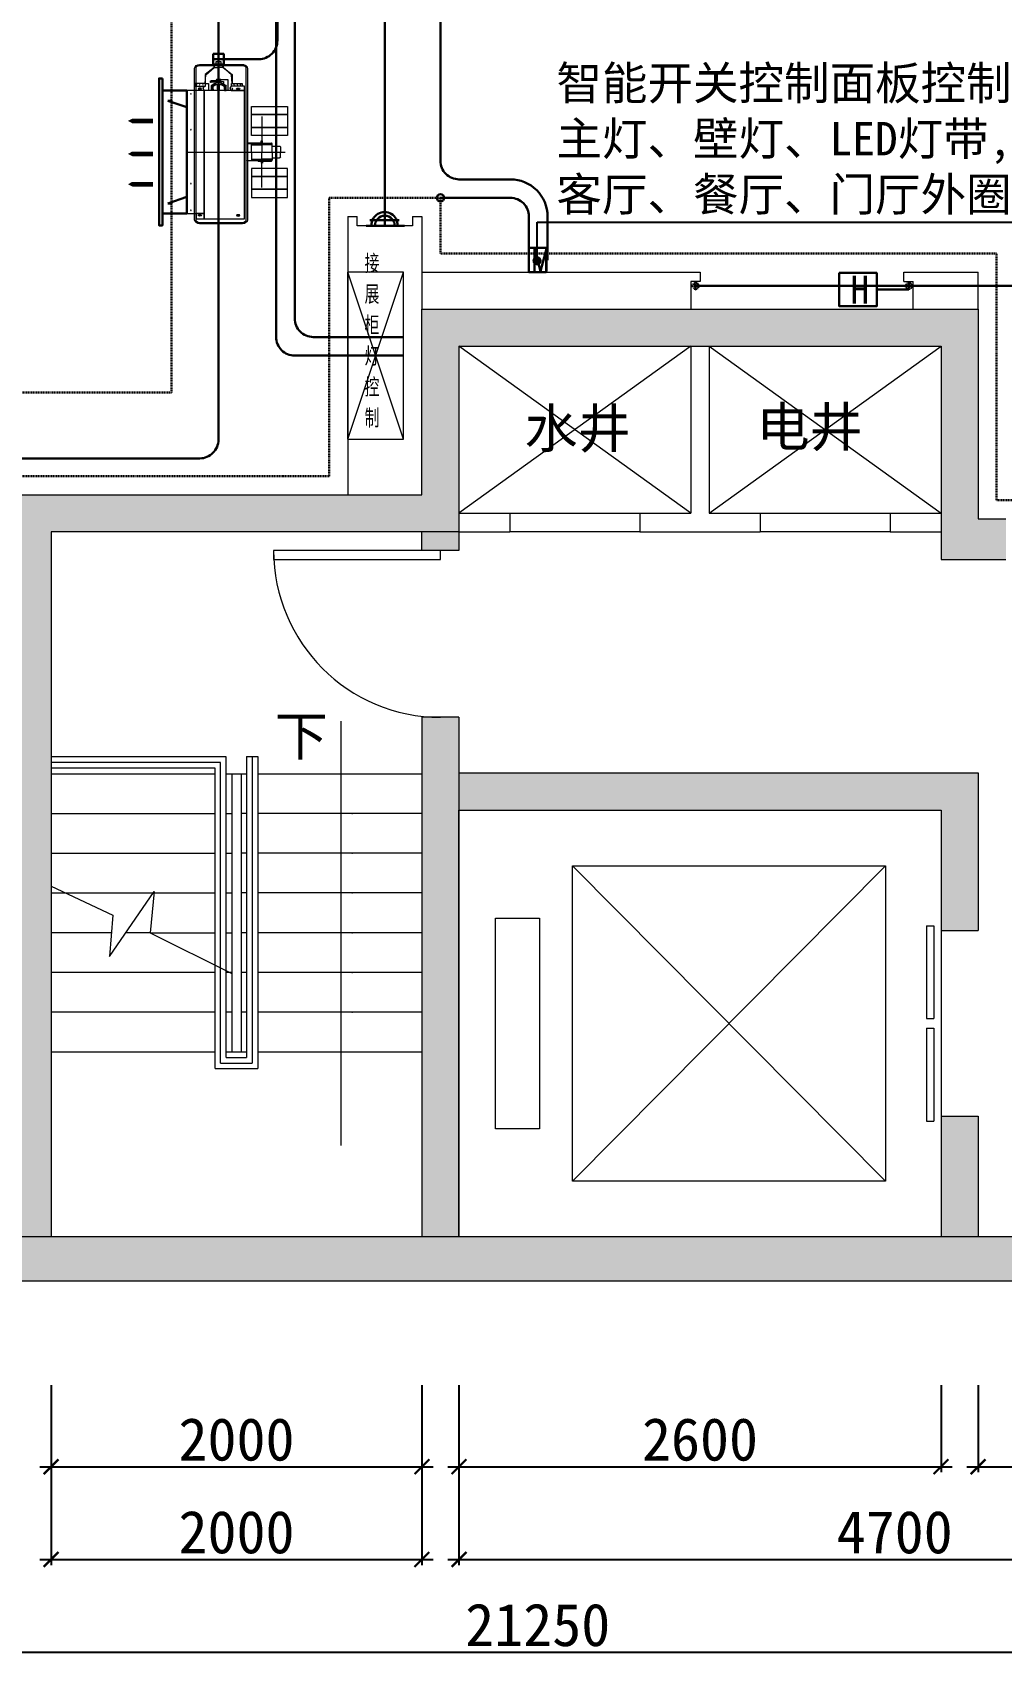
# Model space of a CAD drawing. Header units: millimetres. Extents: x -41640 to 3079702, y -5257903 to 68462.
# Drawn here: x 10882 to 16109, y 32286 to 41062 of the extents above; entities that cross this region are included whole.
import ezdxf

# ---------------------------------------------------------------- set-up
doc = ezdxf.new("R2010")
doc.units = ezdxf.units.MM
doc.header["$LTSCALE"] = 10
doc.linetypes.add('ACAD_ISO03W100', pattern=[30, 12, -18])
doc.linetypes.add('CONTINOUS', pattern=[0])
doc.layers.get('0').update_dxf_attribs({"color": 255})
doc.layers.get('Defpoints').update_dxf_attribs({"color": 255})
for name, color, linetype, lineweight in [('1室外尺寸标注', 3, 'Continuous', 30), ('1灯位开关布线图', 1, 'Continuous', 30), ('1灯具', 2, 'Continuous', 30), ('1空调', 3, 'Continuous', 30), ('机电', 3, 'Continuous', 0), ('浅线', 251, 'CONTINOUS', 0), ('空调主机', 7, 'Continuous', 13)]:
    doc.layers.add(name, color=color, linetype=linetype, lineweight=lineweight)
doc.layers.add('辅助线', color=8, linetype='Continuous')
doc.styles.add('(图框)宋体', font='', dxfattribs={"width": 0.8})
doc.styles.add('_THVAC_DIM', font='SIMPLEX', dxfattribs={"width": 0.8, "height": 3.5, "bigfont": 'HZTXT'})
doc.styles.get("Standard").update_dxf_attribs({"font": ''})
doc.styles.add('宋体', font='', dxfattribs={"height": 2.5})
doc.styles.add('标注', font='', dxfattribs={"height": 60})
doc.styles.add('邓林', font='simhei.ttf')
doc.styles.add('黑体', font='simhei.ttf', dxfattribs={"width": 0.7})
doc.styles.get('(图框)宋体').set_extended_font_data('SimSun')
doc.styles.get('Standard').set_extended_font_data('SimSun')
doc.styles.get('宋体').set_extended_font_data('SimSun')
doc.styles.get('标注').set_extended_font_data('SimSun')
doc.dimstyles.get("Standard").update_dxf_attribs({"dimtxt": 0.18, "dimasz": 0.18, "dimexe": 0.18, "dimexo": 0.0625, "dimgap": 0.09, "dimtad": 0, "dimtih": 1, "dimtoh": 1, "dimdec": 4, "dimzin": 0, "dimdsep": 46, "dimtxsty": 'Standard', "dimcen": 0.09, "dimadec": 0, "dimazin": 0, "dimtfac": 1, "dimtdec": 4, "dimtofl": 0, "dimtmove": 0, "dimatfit": 3, "dimfxl": 1, "dimtolj": 1, "dimtzin": 0, "dimarcsym": 0})

# ---------------------------------------------------------------- blocks, each defined once
blk = doc.blocks.new('_ArchTick')
at = {"color": 0, "linetype": 'ByBlock', "const_width": 0.15}
blk.add_lwpolyline([(-0.5, -0.5), (0.5, 0.5)], dxfattribs=at)
blk = doc.blocks.new('*D206')
at = {"layer": '1室外尺寸标注', "color": 8, "lineweight": -2}
for p, q in [((10982.3, 33770.4), (10982.3, 33300.4)), ((12982.6, 33770.4), (12982.6, 33300.4)), ((10922.3, 33330.4), (13042.6, 33330.4))]:
    blk.add_line(p, q, dxfattribs=at)
at = {"layer": 'Defpoints', "color": 0, "lineweight": 30}
for p in [(10982.3, 33830.4, 0), (12982.6, 33830.4, 0), (12982.6, 33330.4)]:
    blk.add_point(p, dxfattribs=at)
at = {"layer": '1室外尺寸标注', "color": 8, "lineweight": -2, "xscale": 80, "yscale": 80, "zscale": 80, "rotation": 180}
blk.add_blockref('_ArchTick', (10982.3, 33330.4), dxfattribs=at)
at = {"layer": '1室外尺寸标注', "color": 8, "lineweight": -2, "xscale": 80, "yscale": 80, "zscale": 80}
blk.add_blockref('_ArchTick', (12982.6, 33330.4), dxfattribs=at)
at = {"layer": '1室外尺寸标注', "color": 45, "insert": (11982.4, 33476.7), "char_height": 230, "attachment_point": 5, "style": '邓林', "bg_fill": 3, "box_fill_scale": 1.1, "bg_fill_color": 256, "bg_fill_true_color": 13158600, "bg_fill_transparency": 4933888}
blk.add_mtext('2000', dxfattribs=at)
blk = doc.blocks.new('_Dot')
at = {"color": 0, "linetype": 'ByBlock', "lineweight": -2}
blk.add_line((-0.5, 0), (-1, 0), dxfattribs=at)
at = {"color": 0, "linetype": 'ByBlock', "const_width": 0.5}
blk.add_lwpolyline([(-0.25, 0, 1), (0.25, 0, 1)], format="xyb", close=True, dxfattribs=at)
blk = doc.blocks.new('DOT')
at = {"color": 0, "linetype": 'ByBlock'}
blk.add_line((-0.35, 0), (-1, 0), dxfattribs=at)
at = {"color": 0, "linetype": 'ByBlock', "const_width": 0.35}
blk.add_lwpolyline([(-0.175, 0, 1), (0.175, 0, 1)], format="xyb", close=True, dxfattribs=at)
blk = doc.blocks.new('*D210')
at = {"layer": '1室外尺寸标注', "color": 8, "lineweight": -2}
for p, q in [((13182.6, 33770.4), (13182.6, 33300.4)), ((15782.6, 33770.4), (15782.6, 33300.4)), ((13122.6, 33330.4), (15842.6, 33330.4))]:
    blk.add_line(p, q, dxfattribs=at)
at = {"layer": 'Defpoints', "color": 0, "lineweight": 30}
for p in [(13182.6, 33830.4, 0), (15782.6, 33830.4, 0), (15782.6, 33330.4)]:
    blk.add_point(p, dxfattribs=at)
at = {"layer": '1室外尺寸标注', "color": 8, "lineweight": -2, "xscale": 80, "yscale": 80, "zscale": 80, "rotation": 180}
blk.add_blockref('_ArchTick', (13182.6, 33330.4), dxfattribs=at)
at = {"layer": '1室外尺寸标注', "color": 8, "lineweight": -2, "xscale": 80, "yscale": 80, "zscale": 80}
blk.add_blockref('_ArchTick', (15782.6, 33330.4), dxfattribs=at)
at = {"layer": '1室外尺寸标注', "color": 45, "insert": (14482.6, 33476.7), "char_height": 230, "attachment_point": 5, "style": '邓林', "bg_fill": 3, "box_fill_scale": 1.1, "bg_fill_color": 256, "bg_fill_true_color": 13158600, "bg_fill_transparency": 4933064}
blk.add_mtext('2600', dxfattribs=at)
blk = doc.blocks.new('*D211')
at = {"layer": '1室外尺寸标注', "color": 8, "lineweight": -2}
for p, q in [((15982.6, 33770.4), (15982.6, 33300.4)), ((17882.6, 33770.4), (17882.6, 33300.4)), ((15922.6, 33330.4), (17942.6, 33330.4))]:
    blk.add_line(p, q, dxfattribs=at)
at = {"layer": 'Defpoints', "color": 0, "lineweight": 30}
for p in [(15982.6, 33830.4, 0), (17882.6, 33830.4, 0), (17882.6, 33330.4)]:
    blk.add_point(p, dxfattribs=at)
at = {"layer": '1室外尺寸标注', "color": 8, "lineweight": -2, "xscale": 80, "yscale": 80, "zscale": 80, "rotation": 180}
blk.add_blockref('_ArchTick', (15982.6, 33330.4), dxfattribs=at)
at = {"layer": '1室外尺寸标注', "color": 8, "lineweight": -2, "xscale": 80, "yscale": 80, "zscale": 80}
blk.add_blockref('_ArchTick', (17882.6, 33330.4), dxfattribs=at)
at = {"layer": '1室外尺寸标注', "color": 45, "insert": (16932.6, 33476.7), "char_height": 230, "attachment_point": 5, "style": '邓林', "bg_fill": 3, "box_fill_scale": 1.1, "bg_fill_color": 256, "bg_fill_true_color": 13158600, "bg_fill_transparency": 4933372}
blk.add_mtext('1900', dxfattribs=at)
blk = doc.blocks.new('*D214')
at = {"layer": '1室外尺寸标注', "color": 8, "lineweight": -2}
for p, q in [((10982.3, 33770.4), (10982.3, 32800.4)), ((12982.6, 33770.4), (12982.6, 32800.4)), ((10922.3, 32830.4), (13042.6, 32830.4))]:
    blk.add_line(p, q, dxfattribs=at)
at = {"layer": 'Defpoints', "color": 0, "lineweight": 30}
for p in [(10982.3, 33830.4, 0), (12982.6, 33830.4, 0), (12982.6, 32830.4)]:
    blk.add_point(p, dxfattribs=at)
at = {"layer": '1室外尺寸标注', "color": 8, "lineweight": -2, "xscale": 80, "yscale": 80, "zscale": 80, "rotation": 180}
blk.add_blockref('_ArchTick', (10982.3, 32830.4), dxfattribs=at)
at = {"layer": '1室外尺寸标注', "color": 8, "lineweight": -2, "xscale": 80, "yscale": 80, "zscale": 80}
blk.add_blockref('_ArchTick', (12982.6, 32830.4), dxfattribs=at)
at = {"layer": '1室外尺寸标注', "color": 45, "insert": (11982.4, 32976.7), "char_height": 230, "attachment_point": 5, "style": '邓林', "bg_fill": 3, "box_fill_scale": 1.1, "bg_fill_color": 256, "bg_fill_true_color": 13158600, "bg_fill_transparency": 4933372}
blk.add_mtext('2000', dxfattribs=at)
blk = doc.blocks.new('*D215')
at = {"layer": '1室外尺寸标注', "color": 8, "lineweight": -2}
for p, q in [((13182.6, 33770.4), (13182.6, 32800.4)), ((17882.6, 33770.4), (17882.6, 32800.4)), ((13122.6, 32830.4), (17942.6, 32830.4))]:
    blk.add_line(p, q, dxfattribs=at)
at = {"layer": 'Defpoints', "color": 0, "lineweight": 30}
for p in [(13182.6, 33830.4, 0), (17882.6, 33830.4, 0), (17882.6, 32830.4)]:
    blk.add_point(p, dxfattribs=at)
at = {"layer": '1室外尺寸标注', "color": 8, "lineweight": -2, "xscale": 80, "yscale": 80, "zscale": 80, "rotation": 180}
blk.add_blockref('_ArchTick', (13182.6, 32830.4), dxfattribs=at)
at = {"layer": '1室外尺寸标注', "color": 8, "lineweight": -2, "xscale": 80, "yscale": 80, "zscale": 80}
blk.add_blockref('_ArchTick', (17882.6, 32830.4), dxfattribs=at)
at = {"layer": '1室外尺寸标注', "color": 45, "insert": (15532.6, 32976.7), "char_height": 230, "attachment_point": 5, "style": '邓林', "bg_fill": 3, "box_fill_scale": 1.1, "bg_fill_color": 256, "bg_fill_true_color": 13158600, "bg_fill_transparency": 7287744}
blk.add_mtext('4700', dxfattribs=at)
blk = doc.blocks.new('*D219')
at = {"layer": '1室外尺寸标注', "color": 8, "lineweight": -2}
for p, q in [((2982.3, 33770.4), (2982.3, 32300.4)), ((24232.6, 33770.4), (24232.6, 32300.4)), ((2922.3, 32330.4), (24292.6, 32330.4))]:
    blk.add_line(p, q, dxfattribs=at)
at = {"layer": 'Defpoints', "color": 0, "lineweight": 30}
for p in [(2982.3, 33830.4, 0), (24232.6, 33830.4, 0), (24232.6, 32330.4)]:
    blk.add_point(p, dxfattribs=at)
at = {"layer": '1室外尺寸标注', "color": 8, "lineweight": -2, "xscale": 80, "yscale": 80, "zscale": 80, "rotation": 180}
blk.add_blockref('_ArchTick', (2982.3, 32330.4), dxfattribs=at)
at = {"layer": '1室外尺寸标注', "color": 8, "lineweight": -2, "xscale": 80, "yscale": 80, "zscale": 80}
blk.add_blockref('_ArchTick', (24232.6, 32330.4), dxfattribs=at)
at = {"layer": '1室外尺寸标注', "color": 45, "insert": (13607.4, 32476.7), "char_height": 230, "attachment_point": 5, "style": '邓林', "bg_fill": 3, "box_fill_scale": 1.1, "bg_fill_color": 256, "bg_fill_true_color": 13158600, "bg_fill_transparency": 7275920}
blk.add_mtext('21250', dxfattribs=at)
blk = doc.blocks.new('r32ter')
at = {"color": 3}
for p, q in [((1119447.3, -954014.5), (1119446.3, -954035.1)), ((1119482.5, -954116.3), (1119447.3, -954014.5)), ((1119965.9, -954116.3), (1120001.1, -954014.5)), ((1120001.1, -954014.5), (1120002.1, -954035.1))]:
    blk.add_line(p, q, dxfattribs=at)
for points in [[(1119556.4, -953798.8, 0, 63, 0), (1119556.4, -953857.2, 25.2, 25.2, 0), (1119556.4, -953934.4, 25.2, 25.2, 0)], [(1119734.1, -953798.8, 0, 63, 0), (1119734.1, -953857.2, 25.2, 25.2, 0), (1119734.1, -953934.4, 25.2, 25.2, 0)], [(1119897.5, -953798.8, 0, 63, 0), (1119897.5, -953857.2, 25.2, 25.2, 0), (1119897.5, -953934.4, 25.2, 25.2, 0)]]:
    blk.add_lwpolyline(points, format="xyseb", dxfattribs=at)
at = {"color": 3, "lineweight": -2}
blk.add_lwpolyline([(1119327.6, -953984.2), (1120119.6, -953984.2), (1120119.6, -953966.2), (1119327.6, -953966.2)], close=True, dxfattribs=at)
at = {"color": 3}
blk.add_lwpolyline([(1119392.4, -954116.3), (1119392.4, -953984.2), (1120054.7, -953984.2), (1120054.7, -954116.3)], close=True, dxfattribs=at)
at = {"layer": '空调主机', "color": 3, "lineweight": 9}
for p, q in [((1119392.4, -954210), (1119392.4, -954116.3)), ((1119392.4, -954116.3), (1120056, -954116.3)), ((1120056, -954116.3), (1120056, -954210)), ((1119268.6, -954263), (1119305.5, -954214.3)), ((1119307.6, -954218.2), (1119268.6, -954263)), ((1119305.5, -954214.3), (1119354.6, -954214.3)), ((1119354.6, -954214.3), (1119307.6, -954218.2)), ((1119354.6, -954217.2), (1119354.6, -954160.3)), ((1119354.6, -954160.3), (1119368.8, -954160.3)), ((1119368.8, -954217.2), (1119354.6, -954217.2)), ((1119354.6, -954217.2), (1119354.6, -954234)), ((1119354.6, -954234), (1119392.4, -954234)), ((1119368.8, -954160.3), (1119368.8, -954217.2)), ((1120056, -954166.1), (1119368.8, -954166.1)), ((1119368.8, -954166.1), (1119368.8, -954211.9)), ((1119380.6, -954204.8), (1119368.8, -954211.9)), ((1119382.7, -954186.9), (1119380.5, -954186.9)), ((1119392.4, -954210), (1119380.6, -954204.8)), ((1119382.7, -954186.9), (1119382.7, -954183.8)), ((1119382.7, -954186.9), (1119384.9, -954186.9)), ((1119382.7, -954186.9), (1119382.7, -954190)), ((1119392.4, -954427.2), (1119392.4, -954210)), ((1119392.4, -954210), (1120084.4, -954210)), ((1120056, -954210), (1119392.4, -954210)), ((1120056, -954210), (1120056, -954166.1)), ((1120056, -954166.1), (1120084.4, -954166.1)), ((1120084.4, -954210), (1120056, -954210)), ((1120065.7, -954186.9), (1120063.5, -954186.9)), ((1120065.7, -954186.9), (1120065.7, -954183.8)), ((1120065.7, -954186.9), (1120065.7, -954190)), ((1120065.7, -954186.9), (1120067.9, -954186.9)), ((1120084.4, -954166.1), (1120084.4, -954210)), ((1120084.4, -954210), (1120084.4, -954427.2)), ((1119314.2, -954287.5), (1119220.4, -954287.5)), ((1119237.3, -954300.7), (1119237.3, -954272.6)), ((1119237.3, -954272.6), (1119237.3, -954272.6)), ((1119237.3, -954272.6), (1119251.7, -954272.6)), ((1119251.7, -954300.7), (1119237.3, -954300.7)), ((1119237.3, -954300.7), (1119237.3, -954300.7)), ((1119251.7, -954272.6), (1119251.7, -954272.6)), ((1119251.7, -954272.6), (1119251.7, -954300.7)), ((1119251.7, -954300.7), (1119251.7, -954300.7)), ((1119257.7, -954263), (1119268.6, -954263)), ((1119268.6, -954264), (1119257.7, -954264)), ((1119268.6, -954311), (1119257.7, -954311)), ((1119257.7, -954312), (1119268.6, -954312)), ((1119268.6, -954263), (1119268.6, -954287.5)), ((1119268.6, -954312), (1119268.6, -954287.5)), ((1119307.6, -954356.8), (1119268.6, -954312)), ((1119268.6, -954312), (1119305.5, -954360.7)), ((1119362.7, -954287.5), (1119314.2, -954287.5)), ((1119332.2, -954277.2), (1119333.4, -954276)), ((1119332.2, -954277.2), (1119333.4, -954278.4)), ((1119332.2, -954277.2), (1119335.9, -954277.2)), ((1119332.9, -954300.1), (1119332.9, -954282)), ((1119332.9, -954282), (1119334.5, -954282)), ((1119334.5, -954300.1), (1119332.9, -954300.1)), ((1119333.7, -954282), (1119333.7, -954277.2)), ((1119333.7, -954300.1), (1119333.7, -954302.5)), ((1119333.7, -954303.5), (1119333.7, -954337.8)), ((1119334.5, -954282), (1119334.5, -954300.1)), ((1119335.9, -954277.2), (1119334.7, -954276)), ((1119335.9, -954277.2), (1119334.7, -954278.4)), ((1119350.7, -954274.9), (1119338.8, -954274.9)), ((1119350.7, -954300.1), (1119338.8, -954300.1)), ((1119349.5, -954243.3), (1119340, -954243.3)), ((1119341.2, -954274.9), (1119341.2, -954247.4)), ((1119344.7, -954274.9), (1119344.7, -954249.4)), ((1119344.7, -954300.1), (1119344.7, -954313.2)), ((1119344.7, -954313.2), (1119356.3, -954313.2)), ((1119348.3, -954274.9), (1119348.3, -954247.4)), ((1119353.3, -954269.8), (1119362.5, -954282)), ((1119353.3, -954305.2), (1119362.9, -954292.5)), ((1119362.9, -954292.5), (1119362.5, -954282)), ((1119385.5, -954282), (1119362.5, -954282)), ((1119392.4, -954287.5), (1119362.7, -954287.5)), ((1119385.5, -954292.5), (1119362.9, -954292.5)), ((1119385.5, -954248.7), (1119365.4, -954248.7)), ((1119385.5, -954253.9), (1119367.5, -954253.9)), ((1119385.5, -954259.1), (1119368.4, -954259.1)), ((1119385.5, -954329.3), (1119368.7, -954329.3)), ((1119385.5, -954324.1), (1119370, -954324.1)), ((1119385.5, -954318.9), (1119371.1, -954318.9)), ((1119392.4, -954248.7), (1119385.5, -954248.7)), ((1119385.5, -954248.7), (1119385.5, -954259.1)), ((1119385.5, -954259.1), (1119392.4, -954259.1)), ((1119385.5, -954292.5), (1119385.5, -954282)), ((1119385.5, -954282), (1119392.4, -954282)), ((1119392.4, -954292.5), (1119385.5, -954292.5)), ((1119385.5, -954329.3), (1119385.5, -954318.9)), ((1119385.5, -954318.9), (1119392.4, -954318.9)), ((1119392.4, -954329.3), (1119385.5, -954329.3)), ((1119392.4, -954259.1), (1119392.4, -954248.7)), ((1119392.4, -954282), (1119392.4, -954292.5)), ((1119392.4, -954318.9), (1119392.4, -954329.3)), ((1119305.5, -954360.7), (1119354.6, -954360.7)), ((1119354.6, -954360.7), (1119307.6, -954356.8)), ((1119333.7, -954337.8), (1119392.4, -954337.8)), ((1119368.8, -954357.9), (1119354.6, -954357.9)), ((1119354.6, -954357.9), (1119354.6, -954414.7)), ((1119354.6, -954414.7), (1119368.8, -954414.7)), ((1119380.6, -954350.7), (1119368.8, -954357.9)), ((1119368.8, -954414.7), (1119368.8, -954357.9)), ((1119368.8, -954427.2), (1119368.8, -954357.9)), ((1119382.7, -954393), (1119380.5, -954393)), ((1119392.4, -954355.9), (1119380.6, -954350.7)), ((1119382.7, -954393), (1119382.7, -954389.9)), ((1119382.7, -954393), (1119382.7, -954396.1)), ((1119382.7, -954393), (1119384.9, -954393)), ((1119392.4, -954355.9), (1119392.4, -954427.2)), ((1120065.7, -954393), (1120063.5, -954393)), ((1120065.7, -954393), (1120065.7, -954389.9)), ((1120065.7, -954393), (1120067.9, -954393)), ((1120065.7, -954393), (1120065.7, -954396.1)), ((1119392.4, -954427.2), (1119368.8, -954427.2)), ((1120084.4, -954427.2), (1119392.4, -954427.2)), ((1119635.8, -954464.4), (1119479.5, -954464.4)), ((1119479.5, -954464.4), (1119479.5, -954658.9)), ((1119522.2, -954658.9), (1119522.2, -954464.4)), ((1119524.4, -954658.9), (1119524.4, -954464.4)), ((1119591, -954658.9), (1119591, -954464.4)), ((1119593.2, -954658.9), (1119593.2, -954464.4)), ((1119635.8, -954658.9), (1119635.8, -954464.4)), ((1119675.5, -954501.6), (1119675.5, -954573.2)), ((1119676.7, -954520.9), (1119676.7, -954443.1)), ((1119676.7, -954443.1), (1119676.7, -954443.1)), ((1119676.7, -954443.1), (1119677.8, -954443.1)), ((1119677.8, -954499.1), (1119677.5, -954499.1)), ((1119677.8, -954443.1), (1119677.8, -954443.1)), ((1119677.8, -954443.1), (1119677.8, -954520.9)), ((1119679.8, -954573.2), (1119679.8, -954501.6)), ((1119685.5, -954464.4), (1119682.2, -954464.4)), ((1119682.2, -954474.5), (1119682.2, -954520.9)), ((1119685.5, -954464.4), (1119685.5, -954520.9)), ((1119724.2, -954464.4), (1119685.5, -954464.4)), ((1119724.2, -954464.4), (1119762.9, -954464.4)), ((1119762.9, -954464.4), (1119762.9, -954520.9)), ((1119762.9, -954464.4), (1119766.2, -954464.4)), ((1119766.2, -954474.5), (1119766.2, -954520.9)), ((1119768.6, -954573.2), (1119768.6, -954501.6)), ((1119771.7, -954443.1), (1119770.6, -954443.1)), ((1119770.6, -954443.1), (1119770.6, -954443.1)), ((1119770.6, -954443.1), (1119770.6, -954520.9)), ((1119770.6, -954499.1), (1119770.9, -954499.1)), ((1119771.7, -954520.9), (1119771.7, -954443.1)), ((1119771.7, -954443.1), (1119771.7, -954443.1)), ((1119772.9, -954501.6), (1119772.9, -954573.2)), ((1119812.6, -954464.4), (1119968.9, -954464.4)), ((1119812.6, -954658.9), (1119812.6, -954464.4)), ((1119855.2, -954658.9), (1119855.2, -954464.4)), ((1119857.4, -954658.9), (1119857.4, -954464.4)), ((1119924, -954658.9), (1119924, -954464.4)), ((1119926.3, -954658.9), (1119926.3, -954464.4)), ((1119968.9, -954464.4), (1119968.9, -954658.9)), ((1119532.7, -954520.9), (1119724.2, -954520.9)), ((1119635.8, -954517.4), (1119635.8, -954520.9)), ((1119635.8, -954524.3), (1119635.8, -954520.9)), ((1119675.5, -954517.4), (1119664.6, -954517.4)), ((1119664.6, -954517.4), (1119664.6, -954520.9)), ((1119664.6, -954524.3), (1119664.6, -954520.9)), ((1119675.5, -954524.3), (1119664.6, -954524.3)), ((1119677.8, -954520.9), (1119676.7, -954520.9)), ((1119676.7, -954520.9), (1119676.7, -954520.9)), ((1119677.5, -954575.8), (1119677.8, -954575.8)), ((1119677.8, -954520.9), (1119677.8, -954520.9)), ((1119682.2, -954567.2), (1119682.2, -954520.9)), ((1119685.5, -954577.4), (1119682.2, -954577.4)), ((1119685.5, -954577.4), (1119685.5, -954520.9)), ((1119724.2, -954577.4), (1119685.5, -954577.4)), ((1119692.5, -954577.4), (1119692.5, -954615.3)), ((1119915.7, -954520.9), (1119724.2, -954520.9)), ((1119724.2, -954577.4), (1119762.9, -954577.4)), ((1119755.9, -954577.4), (1119755.9, -954615.3)), ((1119762.9, -954577.4), (1119762.9, -954520.9)), ((1119762.9, -954577.4), (1119766.2, -954577.4)), ((1119766.2, -954567.2), (1119766.2, -954520.9)), ((1119770.6, -954520.9), (1119770.6, -954520.9)), ((1119770.6, -954520.9), (1119771.7, -954520.9)), ((1119770.9, -954575.8), (1119770.6, -954575.8)), ((1119771.7, -954520.9), (1119771.7, -954520.9)), ((1119772.9, -954517.4), (1119783.8, -954517.4)), ((1119772.9, -954524.3), (1119783.8, -954524.3)), ((1119812.6, -954517.4), (1119812.6, -954520.9)), ((1119812.6, -954524.3), (1119812.6, -954520.9)), ((1119479.5, -954658.9), (1119635.8, -954658.9)), ((1119697.4, -954621.8), (1119724.2, -954621.8)), ((1119751, -954621.8), (1119724.2, -954621.8)), ((1119968.9, -954658.9), (1119812.6, -954658.9))]:
    blk.add_line(p, q, dxfattribs=at)
at = {"layer": '空调主机', "color": 3, "lineweight": 5}
for p, q in [((1119251.7, -954185.3), (1119251.7, -954416.1)), ((1120090.1, -954158.3), (1119272.6, -954158.3)), ((1120111, -954416.1), (1120111, -954185.3)), ((1119272.6, -954443.1), (1120090.1, -954443.1))]:
    blk.add_line(p, q, dxfattribs=at)
at = {"layer": '空调主机', "color": 3}
for p, q in [((1119257.7, -954185.3), (1119257.7, -954416.1)), ((1120090.1, -954166.1), (1119272.6, -954166.1)), ((1120105, -954416.1), (1120105, -954185.3)), ((1119272.6, -954435.4), (1120090.1, -954435.4))]:
    blk.add_line(p, q, dxfattribs=at)
at = {"layer": '空调主机', "color": 3, "lineweight": 9}
for centre, major_axis, ratio, start_param, end_param in [((1119410.5, -954138.1), (0, 1.21), 0.77429, 1.570796326702902, 7.853981633882487), ((1119603.8, -954138.1), (0, 1.21), 0.77429, 1.570796326754998, 7.853981633934584), ((1119894.3, -954138.1), (0, 1.21), 0.77429, 1.570796327146124, 7.85398163432571), ((1120037.9, -954138.1), (0, 1.21), 0.77429, 1.570796327146124, 7.85398163432571), ((1119361.7, -954169.2), (0, 1.21), 0.77429, 1.570796326702902, 7.853981633882487), ((1119361.7, -954185.6), (0, 1.21), 0.77429, 1.570796326680094, 7.85398163385968), ((1119361.7, -954203.8), (0, 1.21), 0.77429, 1.570796326680094, 7.85398163385968), ((1119382.7, -954186.9), (0, 9.19), 0.407862, 3.141593, 9.424778), ((1119281.8, -954286.6), (0, 41.3), 0.77429, 1.223528, 1.918065), ((1119333.7, -954303.1), (-0.724, 0), 0.807711, 3.342482, 6.082296), ((1119344.7, -954274.9), (0, 7.66), 0.77429, 1.570796, 4.712389), ((1119344.7, -954300.1), (0, 7.66), 0.77429, 4.712389, 7.853982), ((1119344.7, -954243.3), (0, 6.13), 0.77429, 1.570796, 4.712389), ((1119344.5, -954287.5), (0, 4.96), 0.77429, 1.570796326732925, 7.853981633912512), ((1119389, -954287.5), (0, 49.4), 0.77429, 0.664485, 1.204171), ((1119389, -954287.5), (0, 49.4), 0.77429, 1.937421, 2.581114), ((1119389.4, -954287.8), (0, 44.1), 0.77429, 1.866849, 2.536978), ((1119389.4, -954287.8), (0, 44.1), 0.77429, 0.694736, 1.26495), ((1119389, -954287.5), (0, 38.9), 0.77429, 0.752317, 1.332497), ((1119389, -954287.5), (0, 38.9), 0.77429, 1.809095, 2.508026), ((1119361.7, -954371.3), (0, 1.21), 0.77429, 1.570796326702902, 7.853981633882487), ((1119361.7, -954389.4), (0, 1.21), 0.77429, 1.570796327146124, 7.85398163432571), ((1119361.7, -954405.8), (0, 1.21), 0.77429, 1.570796326680094, 7.85398163385968), ((1119382.7, -954361.6), (0, 2.29), 0.77429, 1.570796326744335, 7.853981633923921), ((1119677.5, -954501.6), (0, 2.57), 0.77429, 0, 1.570796), ((1119677.8, -954501.6), (0, 2.57), 0.77429, 4.712389, 6.283185), ((1119677.3, -954469.4), (0, 8.05), 0.77429, 4.03203, 5.395782), ((1119771.1, -954469.4), (0, 8.05), 0.77429, 0.887403, 2.251155), ((1119770.6, -954501.6), (0, 2.57), 0.77429, 0, 1.570796), ((1119770.9, -954501.6), (0, 2.57), 0.77429, 4.712389, 6.283185), ((1119677.5, -954573.2), (0, 2.57), 0.77429, 1.570796, 3.141593), ((1119677.8, -954573.2), (0, 1.21), 0.77429, 1.57079632702526, 7.853981634204846), ((1119677.8, -954573.2), (0, 2.57), 0.77429, 3.141593, 4.712389), ((1119677.3, -954572.3), (0, 8.05), 0.77429, 4.028996, 5.392748), ((1119771.1, -954572.3), (0, 8.05), 0.77429, 0.890438, 2.25419), ((1119770.6, -954573.2), (0, 2.57), 0.77429, 1.570796, 3.141593), ((1119770.6, -954573.2), (0, 1.21), 0.77429, 1.570796326754998, 7.853981633934584), ((1119770.9, -954573.2), (0, 2.57), 0.77429, 3.141593, 4.712389), ((1119697.4, -954615.3), (0, 6.42), 0.77429, 1.570796, 3.141593), ((1119751, -954615.3), (0, 6.42), 0.77429, 3.141593, 4.712389)]:
    blk.add_ellipse(centre, major_axis=major_axis, ratio=ratio, start_param=start_param, end_param=end_param, dxfattribs=at)
at = {"layer": '空调主机', "color": 3, "lineweight": 5}
for centre, start_param, end_param in [((1119272.6, -954185.3), 0, 1.570796), ((1120090.1, -954185.3), -1.570796, 0), ((1119272.6, -954416.1), 1.570796, 3.141593), ((1120090.1, -954416.1), 3.141593, 4.712389)]:
    blk.add_ellipse(centre, major_axis=(0, 27), ratio=0.77429, start_param=start_param, end_param=end_param, dxfattribs=at)
at = {"layer": '空调主机', "color": 3}
for centre, start_param, end_param in [((1119272.6, -954185.3), 0, 1.570796), ((1120090.1, -954185.3), 4.712389, 6.283185), ((1119272.6, -954416.1), 1.570796, 3.141593), ((1120090.1, -954416.1), 3.141593, 4.712389)]:
    blk.add_ellipse(centre, major_axis=(0, 19.3), ratio=0.77429, start_param=start_param, end_param=end_param, dxfattribs=at)
at = {"layer": '空调主机', "color": 3, "lineweight": 9, "extrusion": (0, 0, -1)}
for centre, major_axis, ratio, start_param, end_param in [((1120065.7, -954186.9), (0, 9.19), 0.407862, 3.141593, 9.424778), ((1119333.7, -954302.9), (0.724, 0), 0.807711, 0.20089, 2.940703)]:
    blk.add_ellipse(centre, major_axis=major_axis, ratio=ratio, start_param=start_param, end_param=end_param, dxfattribs=at)
blk.add_ellipse((1119382.7, -954393), major_axis=(0, 9.19), ratio=0.407862, dxfattribs=at)
at = {"layer": '空调主机', "color": 3, "lineweight": 9}
blk.add_ellipse((1120065.7, -954393), major_axis=(0, 9.19), ratio=0.407862, dxfattribs=at)
at = {"layer": '辅助线', "color": 3, "lineweight": 9}
blk.add_line((1119724.2, -954116.3), (1119724.2, -954647.3), dxfattribs=at)

msp = doc.modelspace()

# ---------------------------------------------------------------- hatches: boundary and pattern name
at = {"layer": '浅线'}
for points in [[(15982.6, 39570.4), (12982.6, 39570.4), (12982.6, 38570.4), (10582.3, 38570.4), (10582.3, 38370.4), (10782.3, 38370.4), (10782.3, 34570.4), (10982.3, 34570.4), (10982.3, 38370.4), (13182.6, 38370.4), (13182.6, 39370.4), (15782.6, 39370.4), (15782.6, 38220.4), (16132.6, 38220.4), (16132.6, 38440.4), (15982.6, 38440.4)], [(13182.6, 38370.4), (12982.6, 38370.4), (12982.6, 38270.4), (13082.6, 38270.4), (13182.6, 38270.4)], [(13182.6, 36870.4), (13182.6, 37370.4), (12982.6, 37370.4), (12982.6, 34570.4), (13182.6, 34570.4)], [(22412.6, 34740.4), (22172.6, 34740.4), (22172.6, 34570.4), (2982.3, 34570.4), (2982.3, 35520.4), (2742.3, 35520.4), (2742.3, 34330.4), (22412.6, 34330.4)]]:
    msp.add_hatch(color=256, dxfattribs=at).paths.add_polyline_path(points)
h = msp.add_hatch(color=256, dxfattribs=at)
h.paths.add_polyline_path([(15982.6, 37070.4), (13182.6, 37070.4), (13182.6, 36870.4), (15782.6, 36870.4), (15782.6, 36220.4), (15982.6, 36220.4)])
h.paths.add_polyline_path([(15982.6, 35220.4), (15782.6, 35220.4), (15782.6, 34570.4), (15982.6, 34570.4)])

# ---------------------------------------------------------------- linework, layer by layer
at = {"layer": '1灯位开关布线图', "linetype": 'Continuous', "lineweight": 30}
for points in [[(12196.5, 44370.4), (12196.5, 39420.4, 0.414214), (12296.5, 39320.4), (12882.6, 39320.4)], [(13660.2, 39835.4), (13660.2, 40070.4, 0.414214), (13460.2, 40270.4), (13182.6, 40270.4, -0.414214), (13082.6, 40370.4), (13082.6, 41129, 0.198912), (13053.3, 41199.7), (12782.6, 41470.4)], [(13560.2, 39835.4), (13560.2, 40070.4, 0.414214), (13460.2, 40170.4), (13082.6, 40170.4)]]:
    msp.add_lwpolyline(points, format="xyb", dxfattribs=at)
at = {"layer": '1灯位开关布线图', "color": 6, "linetype": 'Continuous', "lineweight": 30}
msp.add_lwpolyline([(12296.5, 43520.4), (12296.5, 39520.4, 0.414214), (12396.5, 39420.4), (12882.6, 39420.4)], format="xyb", dxfattribs=at)
at = {"layer": '1灯位开关布线图', "linetype": 'Continuous', "lineweight": 30}
for points in [[(12782.6, 42920.4), (12782.6, 40020.4)], [(15436.4, 39676), (15608.2, 39676)]]:
    msp.add_lwpolyline(points, dxfattribs=at)
at = {"layer": '1灯位开关布线图', "lineweight": 30}
msp.add_lwpolyline([(15233.7, 39765.5), (15436.4, 39765.5), (15436.4, 39586.6), (15233.7, 39586.6), (15233.7, 39765.5)], dxfattribs=at)
at = {"layer": '1灯位开关布线图', "linetype": 'Continuous', "lineweight": 30, "elevation": 0}
msp.add_lwpolyline([(14459.2, 39695.9), (15609.2, 39695.9)], dxfattribs=at)
at = {"layer": '1灯位开关布线图', "color": 6, "linetype": 'Continuous', "lineweight": 30, "elevation": 0}
msp.add_lwpolyline([(15609.2, 39695.9), (16932.6, 39695.9)], dxfattribs=at)
at = {"layer": '1灯位开关布线图', "linetype": 'Continuous', "lineweight": 30}
msp.add_circle((13082.6, 40170.4), 20, dxfattribs=at)
at = {"layer": '1灯具'}
for p, q in [((12782.6, 40020.4), (12782.6, 40147.6)), ((12682.2, 40020.4), (12888.9, 40020.4)), ((12701.3, 40050.6, 2721.9), (12860.5, 40050.6, 2721.9))]:
    msp.add_line(p, q, dxfattribs=at)
at = {"layer": '1灯具', "linetype": 'ACAD_ISO03W100', "ltscale": 0.015}
for points in [[(3182.3, 44270.4), (12482.6, 44270.4), (12482.6, 42770.4), (13082.6, 42770.4), (13082.6, 43070.4), (17782.6, 43070.4), (17782.6, 42770.4), (18382.6, 42770.4), (18382.6, 43270.4), (24032.6, 43270.4), (24032.6, 37240.4), (20572.6, 37240.4), (20572.6, 39670.4), (18382.6, 39670.4), (18382.6, 40170.4), (17782.6, 40170.4), (17782.6, 38540.4), (16082.6, 38540.4), (16082.6, 39870.4), (13082.6, 39870.4), (13082.6, 40170.4), (12482.6, 40170.4), (12482.6, 38670.4), (3182.3, 38670.4)], [(4182.3, 43820.4), (11632.6, 43820.4), (11632.6, 39120.4), (4182.3, 39120.4)]]:
    msp.add_lwpolyline(points, close=True, dxfattribs=at)
at = {"layer": '1灯具', "linetype": 'ACAD_ISO03W100', "ltscale": 0.015, "elevation": 0}
for points in [[(14433, 39695.9), (14485.3, 39695.9)], [(14458.3, 39720.8), (14458.3, 39670.3)], [(15583.1, 39695.9), (15635.4, 39695.9)], [(15608.4, 39720.8), (15608.4, 39670.3)]]:
    msp.add_lwpolyline(points, dxfattribs=at)
at = {"layer": '1灯具', "linetype": 'ACAD_ISO03W100', "ltscale": 0.015}
for centre in [(14459, 39695.5, 0), (15609.1, 39695.5, 0)]:
    msp.add_circle(centre, 16.6, dxfattribs=at)
at = {"layer": '1灯具'}
for centre, radius, start, end in [((12781.1, 40023.4), 70.7, 357.57004, 182.42996), ((12782.6, 40020.4), 53.7, 0, 180)]:
    msp.add_arc(centre, radius, start, end, dxfattribs=at)
at = {"layer": '1空调', "color": 1, "linetype": 'Continuous', "lineweight": 30}
msp.add_lwpolyline([(8135.6, 36942.3), (8135.6, 38666.2, -0.414214), (8235.6, 38766.2), (11785, 38766.2, 0.414214), (11885, 38866.2), (11885, 44025.2, 0.414214), (11785, 44125.2), (8915.8, 44125.2, -0.414214), (8815.8, 44225.2), (8815.8, 46528.3)], format="xyb", dxfattribs=at)
at = {"layer": '1空调', "linetype": 'Continuous', "lineweight": 30}
msp.add_lwpolyline([(12203, 44370.4), (12203, 41018.2, -0.414214), (12103, 40918.2), (11856.7, 40918.2)], format="xyb", dxfattribs=at)
at = {"layer": '1空调', "linetype": 'Continuous', "lineweight": 30, "elevation": 0}
msp.add_lwpolyline([(11856.7, 40946.5), (11913.3, 40946.5), (11913.3, 40889.9), (11856.7, 40889.9)], close=True, dxfattribs=at)
at = {"layer": '机电', "color": 0, "linetype": 'Continuous', "lineweight": 30}
msp.add_lwpolyline([(13653.7, 39770.4), (13560.2, 39770.4), (13560.2, 39900.4), (13653.7, 39900.4)], close=True, dxfattribs=at)
at = {"layer": '浅线'}
for p, q in [((12582.6, 40070.4), (12582.6, 38570.4)), ((12582.6, 38870.4), (12582.6, 39770.4)), ((12982.6, 39770.4), (14482.6, 39770.4)), ((15582.6, 39770.4), (15982.6, 39770.4)), ((15582.6, 39720.4), (15582.6, 39770.4)), ((15982.6, 39570.4), (15982.6, 39770.4)), ((15582.6, 39720.4), (15632.6, 39720.4)), ((15632.6, 39570.4), (15632.6, 39720.4)), ((13182.6, 39370.4), (13182.6, 38370.4)), ((10982.3, 38370.4), (10982.3, 34570.4)), ((12547, 35061.7), (12547, 37348.9)), ((12036.9, 37159.3), (12036.9, 35536.4)), ((12066.9, 37159.3), (12066.9, 35506.4)), ((12096.9, 37159.3), (12096.9, 35476.4)), ((10982.3, 37066.4), (11866.9, 37066.4)), ((11926.9, 37066.4), (12036.9, 37066.4)), ((11956.9, 37066.4), (11956.9, 35566.4)), ((12006.9, 37066.4), (12006.9, 35566.4)), ((12096.9, 37066.4), (12982.6, 37066.4)), ((10981.3, 36852.2), (11866.9, 36852.2)), ((11926.9, 36852.2), (11956.9, 36852.2)), ((12036.9, 36852.2), (12006.9, 36852.2)), ((12982.6, 36852.2), (12096.9, 36852.2)), ((10981.3, 36637.9), (11866.9, 36637.9)), ((11926.9, 36637.9), (11956.9, 36637.9)), ((12036.9, 36637.9), (12006.9, 36637.9)), ((12982.6, 36637.9), (12096.9, 36637.9)), ((13795.7, 36570.4), (15482.4, 36570.4)), ((13795.7, 34870.4), (13795.7, 36570.4)), ((13795.7, 36570.4), (15482.4, 34870.4)), ((15482.4, 36570.4), (13795.7, 34870.4)), ((15482.4, 36570.4), (15482.4, 34870.4)), ((10981.3, 36423.6), (11866.9, 36423.6)), ((11926.9, 36423.6), (11956.9, 36423.6)), ((12036.9, 36423.6), (12006.9, 36423.6)), ((12982.6, 36423.6), (12096.9, 36423.6)), ((13379.4, 36288), (13617.5, 36288)), ((13379.4, 35152.8), (13379.4, 36288)), ((13617.5, 36288), (13617.5, 35152.8)), ((11307.8, 36209.3), (10982.3, 36209.3)), ((11517, 36209.3), (11386.1, 36209.3)), ((11926.9, 36209.3), (11956.9, 36209.3)), ((12036.9, 36209.3), (12006.9, 36209.3)), ((12982.6, 36209.3), (12096.9, 36209.3)), ((11866.9, 35995), (10982.3, 35995)), ((11956.9, 35995), (11926.9, 35995)), ((12036.9, 35995), (12006.9, 35995)), ((12982.6, 35995), (12096.9, 35995)), ((11866.9, 35780.7), (10982.3, 35780.7)), ((11956.9, 35780.7), (11926.9, 35780.7)), ((12036.9, 35780.7), (12006.9, 35780.7)), ((12982.6, 35780.7), (12096.9, 35780.7)), ((10982.3, 35566.4), (11866.9, 35566.4)), ((11926.9, 35566.4), (11956.9, 35566.4)), ((11956.9, 35566.4), (12006.9, 35566.4)), ((12006.9, 35566.4), (12036.9, 35566.4)), ((12096.9, 35566.4), (12982.6, 35566.4)), ((11866.9, 35476.4), (12096.9, 35476.4)), ((11896.9, 35506.4), (12066.9, 35506.4)), ((11926.9, 35536.4), (12036.9, 35536.4)), ((13617.5, 35152.8), (13379.4, 35152.8)), ((15482.4, 34870.4), (13795.7, 34870.4)), ((19672.6, 34570.4), (2982.3, 34570.4)), ((22412.6, 34330.4), (2742.3, 34330.4))]:
    msp.add_line(p, q, dxfattribs=at)
at = {"layer": '浅线', "ltscale": 0.5}
for p, q in [((12582.6, 40070.4), (12632.6, 40070.4)), ((12932.6, 40070.4), (12982.6, 40070.4)), ((12982.6, 38570.4), (12982.6, 39570.4)), ((12982.6, 39570.4), (15982.6, 39570.4)), ((14353.3, 39570.4), (14353.3, 39570.4)), ((14482.6, 39570.4), (15982.6, 39570.4)), ((15982.6, 39570.4), (15982.6, 38440.4)), ((13182.6, 39370.4), (15782.6, 39370.4)), ((14432.6, 39370.4), (14432.6, 38470.4)), ((14532.6, 39370.4), (14532.6, 38470.4)), ((15782.6, 39370.4), (15782.6, 38220.4)), ((10582.3, 38570.4), (12982.6, 38570.4)), ((13182.6, 38470.4), (13457.6, 38470.4)), ((14157.6, 38470.4), (14432.6, 38470.4)), ((14532.6, 38470.4), (14807.6, 38470.4)), ((15507.6, 38470.4), (15782.6, 38470.4)), ((15982.6, 38440.4), (16132.6, 38440.4)), ((13182.6, 38370.4), (10982.3, 38370.4)), ((13182.6, 38370.4), (13182.6, 38270.4)), ((13182.6, 38370.4), (13457.6, 38370.4)), ((14157.6, 38370.4), (14807.6, 38370.4)), ((15507.6, 38370.4), (15782.6, 38370.4)), ((13182.6, 38270.4), (12982.6, 38270.4)), ((15782.6, 38220.4), (16132.6, 38220.4)), ((13182.6, 37370.4), (12982.6, 37370.4)), ((12982.6, 37370.4), (12982.6, 34570.4)), ((13182.6, 37370.4), (13182.6, 34570.4)), ((13182.6, 37070.4), (15982.6, 37070.4)), ((15982.6, 37070.4), (15982.6, 36220.4)), ((13182.6, 36870.4), (15782.6, 36870.4)), ((13182.6, 34570.4), (13182.6, 36870.4)), ((15782.6, 36870.4), (15782.6, 36220.4)), ((15782.6, 36220.4), (15982.6, 36220.4)), ((15782.6, 35220.4), (15782.6, 34570.4)), ((15782.6, 35220.4), (15982.6, 35220.4)), ((15982.6, 35220.4), (15982.6, 34570.4))]:
    msp.add_line(p, q, dxfattribs=at)
at = {"layer": '浅线', "color": 8}
for p, q in [((13795.7, 36570.4), (15482.4, 34870.4)), ((15482.4, 36570.4), (13795.7, 34870.4))]:
    msp.add_line(p, q, dxfattribs=at)
at = {"layer": '浅线', "linetype": 'Continuous', "extrusion": (0, 0, -1)}
for p, q in [((15704.2, 36247.1), (15744.5, 36247.1)), ((15704.2, 36247.1), (15704.2, 35747.1)), ((15744.5, 36247.1), (15744.5, 35747.1)), ((15782.6, 36220.4), (15782.6, 35220.4)), ((15704.2, 35747.1), (15744.5, 35747.1)), ((15704.2, 35693.8), (15704.2, 35193.8)), ((15704.2, 35693.8), (15744.5, 35693.8)), ((15744.5, 35693.8), (15744.5, 35193.8)), ((15704.2, 35193.8), (15744.5, 35193.8))]:
    msp.add_line(p, q, dxfattribs=at)
at = {"layer": '浅线'}
for points in [[(12932.6, 40070.4), (12932.6, 40020.4), (12632.6, 40020.4), (12632.6, 40070.4)], [(12982.6, 40070.4), (12982.6, 39570.4)], [(12582.6, 38870.4), (12882.6, 38870.4), (12882.6, 39770.4), (12582.6, 39770.4)], [(14482.6, 39770.4), (14482.6, 39720.4), (14432.6, 39720.4), (14432.6, 39570.4)], [(10982.3, 36459.3), (11316.1, 36304.2), (11296.6, 36081.5), (11538.2, 36430.9), (11517, 36209.1), (11956.9, 35988.6)]]:
    msp.add_lwpolyline(points, dxfattribs=at)
at = {"layer": '浅线', "ltscale": 0.5}
for points in [[(12882.6, 38870.4), (12582.6, 39770.4)], [(12582.6, 38870.4), (12882.6, 39770.4)], [(14432.6, 39370.4), (13182.6, 38470.4)], [(14432.6, 38470.4), (13182.6, 39370.4)], [(14532.6, 39370.4), (15782.6, 38470.4)], [(14532.6, 38470.4), (15782.6, 39370.4)], [(13457.6, 38470.4), (13457.6, 38370.4)], [(13457.6, 38470.4), (14157.6, 38470.4)], [(14157.6, 38470.4), (14157.6, 38370.4)], [(14807.6, 38470.4), (14807.6, 38370.4)], [(14807.6, 38470.4), (15507.6, 38470.4)], [(15507.6, 38470.4), (15507.6, 38370.4)], [(12982.6, 38270.4), (12982.6, 38370.4)], [(14157.6, 38370.4), (13457.6, 38370.4)], [(15507.6, 38370.4), (14807.6, 38370.4)], [(13082.6, 38270.4), (12182.6, 38270.4), (12182.6, 38220.4), (13082.6, 38220.4), (13082.6, 38270.4)], [(11926.9, 35536.4), (11926.9, 37156.4), (10982.3, 37156.4)], [(11896.9, 35506.4), (11896.9, 37126.4), (10982.3, 37126.4)], [(12036.9, 37159.3), (12096.9, 37159.3)], [(11866.9, 35476.4), (11866.9, 37096.4), (10982.3, 37096.4)], [(11517, 36209.1), (11866.9, 36209.1)]]:
    msp.add_lwpolyline(points, dxfattribs=at)
at = {"layer": '浅线'}
msp.add_lwpolyline([(12547, 35061.7, 0, 0, 0), (11461.2, 35061.7, 0, 0, 0), (11461.2, 35706.5, 80, 0, 0), (11461.2, 36003.5, 0, 0, 0)], format="xyseb", dxfattribs=at)
at = {"layer": '浅线', "ltscale": 0.5}
msp.add_arc((13082.6, 38270.4), 900, 180, 270, dxfattribs=at)
at = {"layer": '浅线'}
for p in [(12607.2, 36852.2), (12607.2, 36637.9), (12607.2, 36423.6), (12607.2, 36209.3), (12607.2, 35995), (12607.2, 35780.7)]:
    msp.add_point(p, dxfattribs=at)

# ---------------------------------------------------------------- block references
at = {"layer": '1空调', "xscale": -1, "rotation": 90}
msp.add_blockref('r32ter', (-942401.7, 1160141.7, 0), dxfattribs=at)

# ---------------------------------------------------------------- texts
at = {"layer": '1灯位开关布线图', "linetype": 'Continuous', "lineweight": 30, "insert": (12673.3, 39865.6), "char_height": 100, "width": 110.612, "attachment_point": 1, "style": '_THVAC_DIM'}
msp.add_mtext('接展柜灯控制', dxfattribs=at)
at = {"layer": '1灯位开关布线图', "lineweight": 30, "insert": (15293.4, 39750.8), "char_height": 150, "attachment_point": 1, "style": '标注'}
msp.add_mtext_dynamic_manual_height_columns('{\\fSimSun|b0|i0|c134|p2;H}', width=538.3, gutter_width=17.5, heights=[0], dxfattribs=at)
at = {"layer": '1灯具', "insert": (13708.3, 40079.9), "char_height": 180, "width": 3170.449, "attachment_point": 7, "style": '宋体'}
msp.add_mtext('{\\C2;智能开关控制面板控制门厅主灯、壁灯、LED灯带,以及客厅、餐厅、门厅外圈灯带}', dxfattribs=at)
at = {"layer": '机电', "color": 0, "linetype": 'Continuous', "lineweight": 30, "insert": (13573.2, 39895.2), "char_height": 120, "width": 101.353, "attachment_point": 1, "style": '_THVAC_DIM'}
msp.add_mtext('M', dxfattribs=at)
at = {"layer": '浅线', "style": '黑体'}
for s, p in [('水井', (13535.9, 38822.7, 0)), ('电井', (14786.7, 38830.9, 0)), ('下', (12189.2, 37164.2))]:
    msp.add_text(s, height=210.3, dxfattribs=at).set_placement(p)

# ---------------------------------------------------------------- dimensions: what is measured, and where the dimension line sits
at = {"layer": '1室外尺寸标注', "color": 45}
for base, p1, p2, picture, middle in [((12982.6, 33330.4, 0), (10982.3, 33830.4), (12982.6, 33830.4), '*D206', (11982.4, 33476.7, 0)), ((15782.6, 33330.4, 0), (13182.6, 33830.4), (15782.6, 33830.4), '*D210', (14482.6, 33476.7, 0)), ((17882.6, 33330.4, 0), (15982.6, 33830.4), (17882.6, 33830.4), '*D211', (16932.6, 33476.7, 0))]:
    dim = msp.add_linear_dim(base=base, p1=p1, p2=p2, dimstyle='Standard', override={"dimtxt": 230, "dimasz": 80, "dimexe": 30, "dimexo": 60, "dimgap": 30, "dimtad": 1, "dimtih": 0, "dimtoh": 0, "dimdec": 0, "dimzin": 8, "dimdsep": 44, "dimtxsty": '邓林', "dimblk": 'ArchTick', "dimcen": 2.5, "dimdle": 60, "dimclrd": 8, "dimclre": 8, "dimclrt": 45, "dimtdec": 0, "dimtofl": 1, "dimtmove": 1, "dimldrblk": 'Dot', "dimfxl": 5, "dimtfill": 1, "dimtolj": 0, "dimtzin": 8}, dxfattribs=at)
    dim.commit()
    dim.dimension.update_dxf_attribs({"geometry": picture, "text_midpoint": middle})

# ---------------------------------------------------------------- leaders
at = {"layer": '1灯具'}
msp.add_leader([(13603.5, 39831.4), (13603.5, 40039.9), (16999.7, 40039.9)], dimstyle='Standard', override={"dimtxt": 150, "dimasz": 70, "dimexe": 30, "dimexo": 30, "dimgap": 20, "dimtih": 0, "dimtoh": 0, "dimdec": 0, "dimzin": 8, "dimdsep": 44, "dimtxsty": '(图框)宋体', "dimcen": 0.6, "dimdle": 30, "dimclrd": 250, "dimclre": 250, "dimclrt": 45, "dimtdec": 0, "dimtofl": 1, "dimtmove": 1, "dimldrblk": 'DOT', "dimfxl": 10, "dimfxlon": 1, "dimtfill": 1, "dimtolj": 0, "dimtzin": 8, "dimarcsym": 1}, dxfattribs=at)

# ---------------------------------------------------------------- next in the draw order: dimensions: what is measured, and where the dimension line sits
at = {"layer": '1室外尺寸标注', "color": 45}
for base, p1, p2, picture, middle in [((12982.6, 32830.4, 0), (10982.3, 33830.4), (12982.6, 33830.4), '*D214', (11982.4, 32976.7, 0)), ((17882.6, 32830.4, 0), (13182.6, 33830.4), (17882.6, 33830.4), '*D215', (15532.6, 32976.7, 0))]:
    dim = msp.add_linear_dim(base=base, p1=p1, p2=p2, dimstyle='Standard', override={"dimtxt": 230, "dimasz": 80, "dimexe": 30, "dimexo": 60, "dimgap": 30, "dimtad": 1, "dimtih": 0, "dimtoh": 0, "dimdec": 0, "dimzin": 8, "dimdsep": 44, "dimtxsty": '邓林', "dimblk": 'ArchTick', "dimcen": 2.5, "dimdle": 60, "dimclrd": 8, "dimclre": 8, "dimclrt": 45, "dimtdec": 0, "dimtofl": 1, "dimtmove": 1, "dimldrblk": 'Dot', "dimfxl": 5, "dimtfill": 1, "dimtolj": 0, "dimtzin": 8}, dxfattribs=at)
    dim.commit()
    dim.dimension.update_dxf_attribs({"geometry": picture, "text_midpoint": middle})

# ---------------------------------------------------------------- next in the draw order: dimensions: what is measured, and where the dimension line sits
dim = msp.add_linear_dim(base=(24232.6, 32330.4, 0), p1=(2982.3, 33830.4), p2=(24232.6, 33830.4), dimstyle='Standard', override={"dimtxt": 230, "dimasz": 80, "dimexe": 30, "dimexo": 60, "dimgap": 30, "dimtad": 1, "dimtih": 0, "dimtoh": 0, "dimdec": 0, "dimzin": 8, "dimdsep": 44, "dimtxsty": '邓林', "dimblk": 'ArchTick', "dimcen": 2.5, "dimdle": 60, "dimclrd": 8, "dimclre": 8, "dimclrt": 45, "dimtdec": 0, "dimtofl": 1, "dimtmove": 1, "dimldrblk": 'Dot', "dimfxl": 5, "dimtfill": 1, "dimtolj": 0, "dimtzin": 8}, dxfattribs=at)
dim.commit()
dim.dimension.update_dxf_attribs({"geometry": '*D219', "text_midpoint": (13607.4, 32476.7, 0)})

doc.saveas('drawing.dxf')
